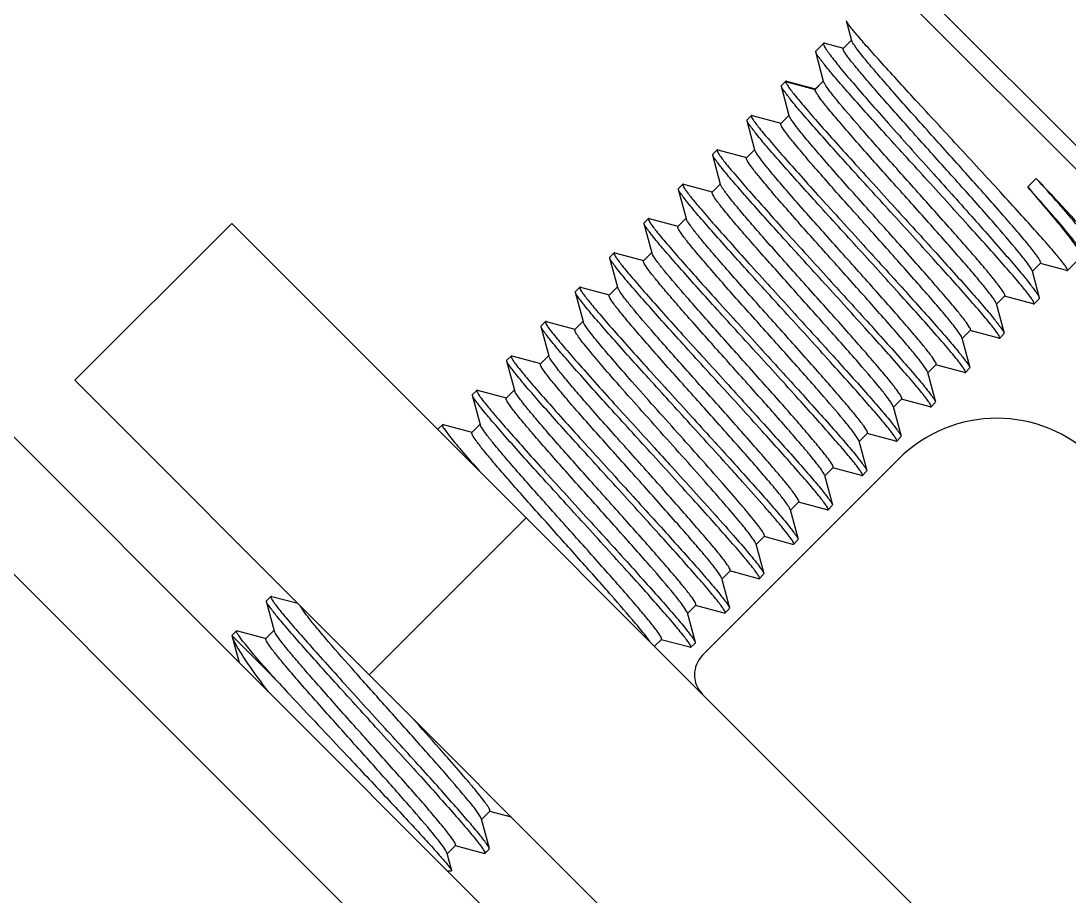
# Model space of a CAD drawing. Extents: x 1247970 to 1725648, y 860327 to 1277876.
# Drawn here: x 1317918.8 to 1318111.1, y 1201511.6 to 1201672.1 of the extents above; entities that cross this region are included whole.
import ezdxf

# ---------------------------------------------------------------- set-up
doc = ezdxf.new("R2010")
doc.units = 0
doc.header["$LTSCALE"] = 1000
doc.header["$MEASUREMENT"] = 0
doc.layers.get('0').update_dxf_attribs({"color": 254})
doc.layers.add('TK', color=4, linetype='Continuous')

# ---------------------------------------------------------------- blocks, each defined once
blk = doc.blocks.new('A$C7BF01818')
at = {"linetype": 'Continuous'}
for p, q in [((-2619.81, 7979.96), (-4076.06, 9436.21)), ((-2632.41, 7967.36), (-4088.66, 9423.61)), ((-2536.62, 8145.13), (-2587.82, 8196.33)), ((-2542.78, 8146.97), (-2585.98, 8190.16)), ((-2592.43, 8179.03), (-2593.4, 8182.65)), ((-2599.03, 8177.11), (-2597.58, 8178.56)), ((-2597.36, 8178.57), (-2597.58, 8178.56)), ((-2597.36, 8178.57), (-2593.97, 8177.67)), ((-2593.99, 8177.62), (-2592.46, 8179.15)), ((-2599.05, 8177.07), (-2599.03, 8177.11)), ((-2599.04, 8176.96), (-2599.05, 8177.07)), ((-2597.59, 8171.54), (-2599.04, 8176.96)), ((-2605.34, 8170.66), (-2605.33, 8170.81)), ((-2603.89, 8165.25), (-2605.34, 8170.66)), ((-2605.33, 8170.81), (-2604.58, 8171.56)), ((-2604.55, 8171.59), (-2604.57, 8171.56)), ((-2604.57, 8171.56), (-2599.17, 8170.11)), ((-2604.4, 8171.61), (-2604.55, 8171.59)), ((-2604.4, 8171.61), (-2599.14, 8170.21)), ((-2599.17, 8170.11), (-2597.6, 8171.69)), ((-2599.17, 8170.11), (-2599.15, 8170.15)), ((-2599.15, 8170.15), (-2597.63, 8171.68)), ((-2611.64, 8164.36), (-2611.63, 8164.51)), ((-2611.63, 8164.51), (-2610.85, 8165.3)), ((-2610.7, 8165.31), (-2610.85, 8165.3)), ((-2610.7, 8165.31), (-2605.44, 8163.91)), ((-2605.45, 8163.85), (-2603.93, 8165.38)), ((-2610.19, 8158.95), (-2611.64, 8164.36)), ((-2617.93, 8158.21), (-2617.14, 8159)), ((-2616.99, 8159.01), (-2617.14, 8159)), ((-2616.99, 8159.01), (-2611.74, 8157.61)), ((-2611.75, 8157.55), (-2610.22, 8159.08)), ((-2617.94, 8158.06), (-2617.93, 8158.21)), ((-2616.49, 8152.65), (-2617.94, 8158.06)), ((-2558.58, 8153.77), (-2560.15, 8152.2)), ((-2624.24, 8151.76), (-2624.23, 8151.91)), ((-2622.79, 8146.35), (-2624.24, 8151.76)), ((-2624.23, 8151.91), (-2623.44, 8152.7)), ((-2623.29, 8152.71), (-2623.44, 8152.7)), ((-2623.29, 8152.71), (-2618.04, 8151.31)), ((-2618.05, 8151.25), (-2616.52, 8152.78)), ((-2616.46, 8152.55), (-2616.49, 8152.65)), ((-2734.99, 8116.74), (-2706.2, 8145.53)), ((-2490.81, 7930.14), (-2706.2, 8145.53)), ((-2630.54, 8145.46), (-2630.53, 8145.61)), ((-2629.09, 8140.05), (-2630.54, 8145.46)), ((-2630.53, 8145.61), (-2629.74, 8146.4)), ((-2629.59, 8146.41), (-2629.74, 8146.4)), ((-2629.59, 8146.41), (-2624.33, 8145.01)), ((-2624.35, 8144.95), (-2622.82, 8146.48)), ((-2636.83, 8139.31), (-2636.04, 8140.1)), ((-2635.89, 8140.11), (-2636.04, 8140.1)), ((-2635.89, 8140.11), (-2630.63, 8138.71)), ((-2630.65, 8138.65), (-2629.12, 8140.18)), ((-2552.85, 8136.9), (-2550.35, 8139.41)), ((-2636.84, 8139.16), (-2636.83, 8139.31)), ((-2635.39, 8133.75), (-2636.84, 8139.16)), ((-2557.78, 8138.25), (-2559.31, 8136.72)), ((-2552.98, 8136.89), (-2557.8, 8138.19)), ((-2559.34, 8136.85), (-2558.03, 8131.9)), ((-2552.98, 8136.89), (-2552.85, 8136.9)), ((-2643.13, 8133.02), (-2642.34, 8133.8)), ((-2642.19, 8133.81), (-2642.34, 8133.8)), ((-2642.19, 8133.81), (-2636.93, 8132.41)), ((-2636.95, 8132.36), (-2635.42, 8133.88)), ((-2643.14, 8132.86), (-2643.13, 8133.02)), ((-2641.68, 8127.45), (-2643.14, 8132.86)), ((-2564.37, 8132.22), (-2565.9, 8130.69)), ((-2559.14, 8130.75), (-2564.39, 8132.16)), ((-2558.99, 8130.77), (-2558.04, 8131.71)), ((-2558.03, 8131.9), (-2558.04, 8131.71)), ((-2565.94, 8130.82), (-2564.49, 8125.4)), ((-2559.14, 8130.75), (-2558.99, 8130.77)), ((-2649.44, 8126.57), (-2649.43, 8126.72)), ((-2647.98, 8121.15), (-2649.44, 8126.57)), ((-2649.43, 8126.72), (-2648.64, 8127.5)), ((-2648.49, 8127.51), (-2648.64, 8127.5)), ((-2648.49, 8127.51), (-2643.23, 8126.11)), ((-2643.25, 8126.06), (-2641.72, 8127.58)), ((-2570.67, 8125.92), (-2572.2, 8124.39)), ((-2572.23, 8124.52), (-2570.79, 8119.1)), ((-2565.44, 8124.46), (-2570.69, 8125.86)), ((-2565.44, 8124.46), (-2565.29, 8124.47)), ((-2565.29, 8124.47), (-2564.5, 8125.25)), ((-2564.49, 8125.4), (-2564.5, 8125.25)), ((-2655.73, 8120.27), (-2655.72, 8120.42)), ((-2654.28, 8114.85), (-2655.73, 8120.27)), ((-2655.72, 8120.42), (-2654.94, 8121.2)), ((-2654.79, 8121.21), (-2654.94, 8121.2)), ((-2654.79, 8121.21), (-2649.53, 8119.81)), ((-2649.55, 8119.76), (-2648.02, 8121.28)), ((-2578.53, 8118.23), (-2577.09, 8112.8)), ((-2576.97, 8119.62), (-2578.5, 8118.1)), ((-2571.74, 8118.16), (-2576.99, 8119.57)), ((-2571.59, 8118.17), (-2570.8, 8118.95)), ((-2570.79, 8119.1), (-2570.8, 8118.95)), ((-2555, 7936.74), (-2734.99, 8116.74)), ((-2571.74, 8118.16), (-2571.59, 8118.17)), ((-2662.02, 8114.12), (-2661.24, 8114.9)), ((-2661.09, 8114.91), (-2661.24, 8114.9)), ((-2661.09, 8114.91), (-2655.83, 8113.52)), ((-2655.84, 8113.46), (-2654.32, 8114.99)), ((-2654.24, 8114.73), (-2654.28, 8114.85)), ((-2662.03, 8113.97), (-2662.02, 8114.12)), ((-2660.58, 8108.56), (-2662.03, 8113.97)), ((-2583.27, 8113.32), (-2584.8, 8111.8)), ((-2578.04, 8111.86), (-2583.29, 8113.27)), ((-2577.89, 8111.87), (-2577.1, 8112.65)), ((-2577.09, 8112.8), (-2577.1, 8112.65)), ((-2584.83, 8111.93), (-2583.39, 8106.51)), ((-2578.04, 8111.86), (-2577.89, 8111.87)), ((-2668.32, 8107.82), (-2667.54, 8108.6)), ((-2667.39, 8108.62), (-2667.54, 8108.6)), ((-2667.39, 8108.62), (-2662.13, 8107.22)), ((-2662.14, 8107.16), (-2660.62, 8108.69)), ((-2668.33, 8107.8), (-2668.32, 8107.82)), ((-2589.57, 8107.02), (-2591.1, 8105.5)), ((-2584.34, 8105.56), (-2589.59, 8106.97)), ((-2591.13, 8105.63), (-2589.69, 8100.21)), ((-2584.34, 8105.56), (-2584.19, 8105.57)), ((-2584.19, 8105.57), (-2583.4, 8106.36)), ((-2583.39, 8106.51), (-2583.4, 8106.36)), ((-2583.81, 8102.33), (-2619.8, 8066.33)), ((-2597.43, 8099.33), (-2595.99, 8093.91)), ((-2595.87, 8100.73), (-2597.4, 8099.2)), ((-2590.64, 8099.26), (-2595.88, 8100.67)), ((-2590.64, 8099.26), (-2590.48, 8099.27)), ((-2590.48, 8099.27), (-2589.7, 8100.06)), ((-2589.69, 8100.21), (-2589.7, 8100.06)), ((-2602.17, 8094.43), (-2603.69, 8092.9)), ((-2596.93, 8092.96), (-2602.18, 8094.37)), ((-2596.78, 8092.97), (-2596, 8093.76)), ((-2595.99, 8093.91), (-2596, 8093.76)), ((-2681, 8062.74), (-2652.21, 8091.54)), ((-2603.73, 8093.03), (-2603.77, 8093.14)), ((-2603.73, 8093.03), (-2602.29, 8087.61)), ((-2596.93, 8092.96), (-2596.78, 8092.97)), ((-2608.47, 8088.13), (-2609.99, 8086.6)), ((-2603.23, 8086.66), (-2608.48, 8088.07)), ((-2603.08, 8086.67), (-2602.3, 8087.46)), ((-2602.29, 8087.61), (-2602.3, 8087.46)), ((-2610.03, 8086.73), (-2608.59, 8081.31)), ((-2603.23, 8086.66), (-2603.08, 8086.67)), ((-2614.77, 8081.83), (-2616.29, 8080.3)), ((-2609.53, 8080.36), (-2614.78, 8081.77)), ((-2616.33, 8080.43), (-2614.88, 8075.01)), ((-2609.53, 8080.36), (-2609.38, 8080.37)), ((-2609.38, 8080.37), (-2608.6, 8081.16)), ((-2608.59, 8081.31), (-2608.6, 8081.16)), ((-2699.83, 8076.17), (-2699.82, 8076.32)), ((-2698.37, 8070.76), (-2699.83, 8076.17)), ((-2699.82, 8076.32), (-2699.03, 8077.11)), ((-2698.88, 8077.12), (-2699.03, 8077.11)), ((-2698.88, 8077.12), (-2694.11, 8075.85)), ((-2622.63, 8074.13), (-2621.18, 8068.71)), ((-2621.06, 8075.53), (-2622.59, 8074)), ((-2615.83, 8074.06), (-2621.08, 8075.47)), ((-2615.83, 8074.06), (-2615.68, 8074.07)), ((-2615.68, 8074.07), (-2614.9, 8074.86)), ((-2614.88, 8075.01), (-2614.9, 8074.86)), ((-2706.12, 8070.03), (-2705.33, 8070.81)), ((-2705.33, 8070.81), (-2705.18, 8070.82)), ((-2705.18, 8070.82), (-2699.92, 8069.42)), ((-2699.94, 8069.37), (-2698.41, 8070.89)), ((-2706.12, 8070.03), (-2706.13, 8069.87)), ((-2698.61, 8062.35), (-2706.13, 8069.87)), ((-2704.8, 8064.95), (-2706.13, 8069.87)), ((-2627.36, 8069.23), (-2628.63, 8067.96)), ((-2622.13, 8067.77), (-2627.38, 8069.17)), ((-2621.98, 8067.78), (-2621.19, 8068.56)), ((-2621.18, 8068.71), (-2621.19, 8068.56)), ((-2622.13, 8067.77), (-2621.98, 8067.78)), ((-2658.86, 8037.74), (-2660.39, 8036.21)), ((-2654.86, 8036.6), (-2658.87, 8037.68)), ((-2660.42, 8036.34), (-2658.98, 8030.92)), ((-2666.72, 8030.04), (-2665.86, 8026.82)), ((-2665.16, 8031.44), (-2666.68, 8029.91)), ((-2659.92, 8029.97), (-2665.17, 8031.38)), ((-2659.77, 8029.98), (-2658.99, 8030.77)), ((-2658.99, 8030.77), (-2658.98, 8030.92)), ((-2666.6, 8026.75), (-2665.9, 8026.75)), ((-2665.86, 8026.82), (-2665.9, 8026.75))]:
    blk.add_line(p, q, dxfattribs=at)
for centre, radius, start, end in [((-2565.81, 8084.33), 25.45, 45, 135), ((-2616.2, 8062.73), 5.09, 135, 225)]:
    blk.add_arc(centre, radius, start, end, dxfattribs=at)
for points, knots in [([(-2573.08, 8159.87), (-2575.63, 8162.62), (-2579.33, 8166.63), (-2584.05, 8171.76), (-2587.07, 8175.09), (-2589.58, 8177.89), (-2591.48, 8180.08), (-2592.66, 8181.49), (-2593.21, 8182.28), (-2593.37, 8182.55), (-2593.4, 8182.65)], [0, 0, 0, 0, 0.368142, 0.535897, 0.684709, 0.809342, 0.905414, 0.969598, 0.989056, 1, 1, 1, 1]), ([(-2597.58, 8178.56), (-2597.64, 8178.5), (-2597.59, 8178.23), (-2597.37, 8177.83), (-2596.97, 8177.18), (-2596.06, 8175.95), (-2594.46, 8173.94), (-2592.03, 8171.07), (-2589.03, 8167.61), (-2585.57, 8163.7), (-2581.79, 8159.48), (-2579.19, 8156.57), (-2577.86, 8155.09)], [0, 0, 0, 0, 0.007287, 0.022596, 0.046895, 0.080168, 0.172563, 0.296519, 0.44737, 0.619385, 0.805971, 1, 1, 1, 1]), ([(-2557.78, 8138.25), (-2557.74, 8138.29), (-2557.78, 8138.52), (-2557.97, 8138.85), (-2558.31, 8139.39), (-2559.07, 8140.43), (-2560.42, 8142.11), (-2562.46, 8144.52), (-2565, 8147.43), (-2567.91, 8150.73), (-2571.1, 8154.29), (-2575.54, 8159.23), (-2579.92, 8164.1), (-2584.07, 8168.76), (-2586.74, 8171.8), (-2588.97, 8174.4), (-2590.69, 8176.46), (-2591.78, 8177.93), (-2592.34, 8178.72), (-2592.43, 8179.03)], [0, 0, 0, 0, 0.003461, 0.010825, 0.022535, 0.038573, 0.083113, 0.142879, 0.21566, 0.298761, 0.389116, 0.483412, 0.670116, 0.755815, 0.832283, 0.896851, 0.947308, 0.981997, 1, 1, 1, 1]), ([(-2579.01, 8153.94), (-2581.51, 8156.68), (-2585.15, 8160.67), (-2589.78, 8165.81), (-2592.76, 8169.14), (-2595.22, 8171.98), (-2597.14, 8174.22), (-2598.32, 8175.8), (-2598.96, 8176.63), (-2599.04, 8176.96)], [0, 0, 0, 0, 0.36438, 0.530796, 0.678891, 0.803581, 0.9006, 0.966696, 1, 1, 1, 1]), ([(-2559.57, 8137.31), (-2559.82, 8137.74), (-2560.58, 8138.77), (-2562.81, 8141.54), (-2566.76, 8146.08), (-2572.39, 8152.41), (-2577.61, 8158.21), (-2581.85, 8162.93), (-2584.83, 8166.27), (-2587.51, 8169.31), (-2589.81, 8171.96), (-2591.66, 8174.16), (-2592.97, 8175.79), (-2593.72, 8176.86), (-2593.99, 8177.37), (-2594.03, 8177.58), (-2593.99, 8177.62)], [0, 0, 0, 0, 0.028348, 0.07231, 0.200737, 0.367922, 0.551326, 0.641466, 0.726551, 0.80379, 0.870677, 0.92508, 0.96531, 0.990227, 0.996843, 1, 1, 1, 1]), ([(-2585.31, 8147.64), (-2587.81, 8150.38), (-2591.45, 8154.37), (-2596.08, 8159.51), (-2599.06, 8162.84), (-2601.52, 8165.68), (-2603.44, 8167.92), (-2604.62, 8169.5), (-2605.25, 8170.33), (-2605.34, 8170.66)], [0, 0, 0, 0, 0.364381, 0.5308, 0.678899, 0.803591, 0.900607, 0.966701, 1, 1, 1, 1]), ([(-2604.57, 8171.56), (-2604.59, 8171.47), (-2604.46, 8171.21), (-2604.2, 8170.77), (-2603.73, 8170.11), (-2602.76, 8168.87), (-2601.1, 8166.88), (-2598.63, 8164.04), (-2595.61, 8160.64), (-2592.16, 8156.82), (-2588.42, 8152.7), (-2585.84, 8149.87), (-2584.53, 8148.42)], [0, 0, 0, 0, 0.00868, 0.025879, 0.051887, 0.086569, 0.180747, 0.305089, 0.45505, 0.625126, 0.809034, 1, 1, 1, 1]), ([(-2597.37, 8171.09), (-2597.4, 8171.13), (-2597.48, 8171.28), (-2597.56, 8171.43), (-2597.59, 8171.54)], [0, 0, 0, 0, 0.313787, 1, 1, 1, 1]), ([(-2564.37, 8132.22), (-2564.33, 8132.26), (-2564.36, 8132.47), (-2564.63, 8132.97), (-2565.36, 8134.02), (-2566.63, 8135.63), (-2568.42, 8137.77), (-2570.65, 8140.36), (-2573.25, 8143.31), (-2576.11, 8146.54), (-2580.18, 8151.09), (-2585.17, 8156.65), (-2590.55, 8162.71), (-2594.3, 8167.04), (-2596.41, 8169.69), (-2597.13, 8170.67), (-2597.37, 8171.09)], [0, 0, 0, 0, 0.003296, 0.010079, 0.03549, 0.076381, 0.131511, 0.19909, 0.276886, 0.362322, 0.452558, 0.635372, 0.801219, 0.928261, 0.971785, 1, 1, 1, 1]), ([(-2565.94, 8130.82), (-2566.02, 8131.13), (-2566.56, 8131.9), (-2567.61, 8133.33), (-2569.26, 8135.32), (-2571.39, 8137.83), (-2573.95, 8140.75), (-2577.9, 8145.2), (-2582.06, 8149.85), (-2586.28, 8154.56), (-2589.31, 8157.96), (-2592.08, 8161.11), (-2594.5, 8163.89), (-2596.47, 8166.23), (-2597.79, 8167.86), (-2598.55, 8168.89), (-2598.91, 8169.44), (-2599.12, 8169.81), (-2599.2, 8170.04), (-2599.17, 8170.11)], [0, 0, 0, 0, 0.018431, 0.053472, 0.104134, 0.168694, 0.244894, 0.330055, 0.515024, 0.608298, 0.697696, 0.780063, 0.852494, 0.912444, 0.95783, 0.974565, 0.987157, 0.995562, 1, 1, 1, 1]), ([(-2610.85, 8165.3), (-2610.89, 8165.25), (-2610.81, 8164.98), (-2610.59, 8164.62), (-2610.16, 8163.98), (-2609.23, 8162.78), (-2607.59, 8160.81), (-2605.13, 8157.97), (-2602.09, 8154.55), (-2598.6, 8150.67), (-2594.79, 8146.48), (-2592.16, 8143.59), (-2590.82, 8142.12)], [0, 0, 0, 0, 0.006599, 0.021626, 0.045784, 0.078991, 0.171388, 0.295465, 0.44652, 0.61879, 0.805664, 1, 1, 1, 1]), ([(-2570.67, 8125.92), (-2570.63, 8125.96), (-2570.67, 8126.18), (-2570.96, 8126.73), (-2571.76, 8127.86), (-2573.14, 8129.58), (-2575.07, 8131.88), (-2577.46, 8134.64), (-2580.23, 8137.79), (-2583.27, 8141.2), (-2587.52, 8145.95), (-2591.74, 8150.65), (-2595.73, 8155.16), (-2598.33, 8158.13), (-2600.5, 8160.67), (-2602.18, 8162.7), (-2603.25, 8164.15), (-2603.81, 8164.94), (-2603.89, 8165.25)], [0, 0, 0, 0, 0.003453, 0.010691, 0.037881, 0.081592, 0.14037, 0.212138, 0.294327, 0.383985, 0.477885, 0.664852, 0.751185, 0.82854, 0.894141, 0.945651, 0.981282, 1, 1, 1, 1]), ([(-2591.61, 8141.34), (-2594.11, 8144.08), (-2597.75, 8148.07), (-2602.38, 8153.21), (-2605.36, 8156.55), (-2607.82, 8159.38), (-2609.73, 8161.62), (-2610.92, 8163.2), (-2611.55, 8164.03), (-2611.64, 8164.36)], [0, 0, 0, 0, 0.364381, 0.530796, 0.678894, 0.80359, 0.900609, 0.966703, 1, 1, 1, 1]), ([(-2572.23, 8124.52), (-2572.32, 8124.84), (-2572.87, 8125.62), (-2573.94, 8127.07), (-2575.62, 8129.1), (-2577.79, 8131.64), (-2580.39, 8134.6), (-2584.39, 8139.12), (-2588.6, 8143.82), (-2592.85, 8148.57), (-2595.89, 8151.98), (-2598.66, 8155.12), (-2601.05, 8157.89), (-2602.99, 8160.19), (-2604.37, 8161.92), (-2605.16, 8163.05), (-2605.46, 8163.59), (-2605.49, 8163.81), (-2605.45, 8163.85)], [0, 0, 0, 0, 0.01868, 0.054278, 0.105764, 0.171349, 0.248695, 0.335028, 0.522011, 0.615926, 0.705601, 0.787809, 0.859594, 0.918387, 0.96211, 0.989307, 0.996546, 1, 1, 1, 1]), ([(-2617.14, 8159), (-2617.19, 8158.95), (-2617.11, 8158.68), (-2616.89, 8158.32), (-2616.46, 8157.69), (-2615.53, 8156.48), (-2613.89, 8154.51), (-2611.43, 8151.67), (-2608.39, 8148.25), (-2604.9, 8144.37), (-2601.09, 8140.18), (-2598.46, 8137.3), (-2597.12, 8135.83)], [0, 0, 0, 0, 0.006599, 0.021626, 0.045783, 0.07899, 0.171389, 0.295471, 0.446525, 0.618791, 0.805663, 1, 1, 1, 1]), ([(-2576.97, 8119.62), (-2576.93, 8119.66), (-2576.97, 8119.89), (-2577.26, 8120.43), (-2578.06, 8121.56), (-2579.44, 8123.28), (-2581.37, 8125.58), (-2583.76, 8128.35), (-2586.53, 8131.49), (-2589.57, 8134.9), (-2593.82, 8139.65), (-2598.03, 8144.35), (-2602.03, 8148.86), (-2604.63, 8151.83), (-2606.8, 8154.37), (-2608.48, 8156.4), (-2609.55, 8157.85), (-2610.11, 8158.64), (-2610.19, 8158.95)], [0, 0, 0, 0, 0.003453, 0.010691, 0.03788, 0.081592, 0.14037, 0.212137, 0.294327, 0.383985, 0.477885, 0.664851, 0.751185, 0.82854, 0.894141, 0.945652, 0.981282, 1, 1, 1, 1]), ([(-2552.85, 8136.9), (-2552.81, 8136.95), (-2552.91, 8137.21), (-2553.13, 8137.56), (-2553.58, 8138.18), (-2554.2, 8138.97), (-2555.02, 8139.96), (-2556.46, 8141.64), (-2558.66, 8144.13), (-2561.73, 8147.53), (-2565.25, 8151.38), (-2569.08, 8155.55), (-2571.73, 8158.41), (-2573.08, 8159.87)], [0, 0, 0, 0, 0.006287, 0.021187, 0.045277, 0.078448, 0.120429, 0.17084, 0.294962, 0.446101, 0.618491, 0.80551, 1, 1, 1, 1]), ([(-2597.91, 8135.04), (-2600.41, 8137.78), (-2604.05, 8141.78), (-2608.68, 8146.91), (-2611.65, 8150.25), (-2614.12, 8153.08), (-2616.03, 8155.32), (-2617.22, 8156.9), (-2617.85, 8157.73), (-2617.94, 8158.06)], [0, 0, 0, 0, 0.364389, 0.530808, 0.678904, 0.803593, 0.90061, 0.966703, 1, 1, 1, 1]), ([(-2578.53, 8118.23), (-2578.62, 8118.54), (-2579.17, 8119.32), (-2580.24, 8120.77), (-2581.92, 8122.8), (-2584.09, 8125.34), (-2586.68, 8128.31), (-2590.68, 8132.82), (-2594.9, 8137.52), (-2599.15, 8142.27), (-2602.19, 8145.68), (-2604.96, 8148.83), (-2607.35, 8151.59), (-2609.29, 8153.89), (-2610.67, 8155.62), (-2611.46, 8156.75), (-2611.76, 8157.29), (-2611.79, 8157.51), (-2611.75, 8157.55)], [0, 0, 0, 0, 0.01868, 0.054279, 0.105765, 0.171349, 0.248696, 0.335028, 0.522011, 0.615926, 0.705601, 0.787809, 0.859594, 0.918386, 0.962109, 0.989307, 0.996546, 1, 1, 1, 1]), ([(-2577.86, 8155.09), (-2575.39, 8152.34), (-2571.79, 8148.34), (-2567.22, 8143.2), (-2564.28, 8139.84), (-2561.83, 8136.99), (-2559.93, 8134.72), (-2558.74, 8133.1), (-2558.12, 8132.24), (-2558.03, 8131.9)], [0, 0, 0, 0, 0.362585, 0.528363, 0.676115, 0.800828, 0.898293, 0.965295, 1, 1, 1, 1]), ([(-2558.99, 8130.77), (-2558.94, 8130.81), (-2559.03, 8131.08), (-2559.24, 8131.45), (-2559.68, 8132.08), (-2560.6, 8133.28), (-2562.24, 8135.25), (-2564.7, 8138.09), (-2567.74, 8141.51), (-2571.24, 8145.39), (-2575.05, 8149.58), (-2577.67, 8152.47), (-2579.01, 8153.94)], [0, 0, 0, 0, 0.006599, 0.021626, 0.045784, 0.078991, 0.171388, 0.295465, 0.446519, 0.61879, 0.805664, 1, 1, 1, 1]), ([(-2547.94, 8141.81), (-2547.92, 8141.84), (-2547.96, 8141.96), (-2548.07, 8142.13), (-2548.27, 8142.42), (-2548.72, 8142.99), (-2549.52, 8143.93), (-2550.74, 8145.31), (-2552.3, 8147.03), (-2554.16, 8149.04), (-2556.28, 8151.33), (-2557.79, 8152.93), (-2558.58, 8153.77)], [0, 0, 0, 0, 0.005738, 0.019134, 0.040805, 0.070779, 0.155209, 0.27106, 0.416301, 0.588313, 0.78408, 1, 1, 1, 1]), ([(-2549.04, 8142.14), (-2548.97, 8142.22), (-2549.19, 8142.66), (-2549.56, 8143.24), (-2550.37, 8144.3), (-2551.45, 8145.63), (-2552.85, 8147.3), (-2555.25, 8150.05), (-2557.2, 8152.24), (-2558.58, 8153.77)], [0, 0, 0, 0, 0.021147, 0.073565, 0.158215, 0.273875, 0.418588, 0.589838, 1, 1, 1, 1]), ([(-2604.21, 8128.74), (-2606.71, 8131.48), (-2610.35, 8135.48), (-2614.98, 8140.61), (-2617.95, 8143.95), (-2620.42, 8146.78), (-2622.33, 8149.02), (-2623.52, 8150.6), (-2624.15, 8151.43), (-2624.24, 8151.76)], [0, 0, 0, 0, 0.364379, 0.530797, 0.678896, 0.80359, 0.900607, 0.966701, 1, 1, 1, 1]), ([(-2623.44, 8152.7), (-2623.49, 8152.65), (-2623.41, 8152.38), (-2623.19, 8152.02), (-2622.76, 8151.39), (-2621.83, 8150.18), (-2620.19, 8148.21), (-2617.73, 8145.37), (-2614.69, 8141.95), (-2611.2, 8138.07), (-2607.39, 8133.88), (-2604.76, 8131), (-2603.42, 8129.53)], [0, 0, 0, 0, 0.006598, 0.021624, 0.045781, 0.078987, 0.171384, 0.29546, 0.44651, 0.618781, 0.80566, 1, 1, 1, 1]), ([(-2585.09, 8112.45), (-2585.35, 8112.87), (-2586.09, 8113.88), (-2588.23, 8116.56), (-2592.01, 8120.91), (-2597.38, 8126.97), (-2602.36, 8132.51), (-2606.4, 8137.04), (-2609.25, 8140.25), (-2611.83, 8143.18), (-2614.04, 8145.74), (-2615.81, 8147.87), (-2617.08, 8149.46), (-2617.8, 8150.51), (-2618.06, 8151.01), (-2618.09, 8151.21), (-2618.05, 8151.25)], [0, 0, 0, 0, 0.029221, 0.073567, 0.201629, 0.367682, 0.550054, 0.639909, 0.724906, 0.802249, 0.869396, 0.924152, 0.964754, 0.989983, 0.99672, 1, 1, 1, 1]), ([(-2583.27, 8113.32), (-2583.23, 8113.36), (-2583.26, 8113.58), (-2583.55, 8114.11), (-2584.33, 8115.22), (-2585.68, 8116.92), (-2587.58, 8119.18), (-2589.93, 8121.89), (-2592.65, 8124.99), (-2595.64, 8128.35), (-2599.85, 8133.05), (-2604.03, 8137.72), (-2608.02, 8142.21), (-2610.63, 8145.19), (-2612.84, 8147.77), (-2614.57, 8149.85), (-2615.73, 8151.38), (-2616.32, 8152.21), (-2616.46, 8152.55)], [0, 0, 0, 0, 0.003411, 0.010523, 0.037228, 0.080172, 0.137959, 0.208589, 0.289589, 0.378106, 0.47102, 0.656885, 0.743278, 0.821187, 0.887872, 0.941003, 0.97876, 1, 1, 1, 1]), ([(-2550.6, 8140.72), (-2550.65, 8140.9), (-2550.92, 8141.33), (-2551.46, 8142.11), (-2552.31, 8143.18), (-2553.94, 8145.16), (-2556.58, 8148.2), (-2558.87, 8150.77), (-2560.15, 8152.2)], [0, 0, 0, 0, 0.036338, 0.100465, 0.191874, 0.309308, 0.615028, 1, 1, 1, 1]), ([(-2560.15, 8152.2), (-2558.85, 8150.68), (-2556.5, 8147.93), (-2553.49, 8144.28), (-2551.59, 8141.84), (-2550.66, 8140.42), (-2550.39, 8139.9), (-2550.33, 8139.68)], [0, 0, 0, 0, 0.376924, 0.679521, 0.890722, 0.958383, 1, 1, 1, 1]), ([(-2565.29, 8124.47), (-2565.24, 8124.51), (-2565.33, 8124.78), (-2565.54, 8125.15), (-2565.98, 8125.78), (-2566.9, 8126.98), (-2568.54, 8128.95), (-2571, 8131.79), (-2574.04, 8135.21), (-2577.54, 8139.09), (-2581.34, 8143.29), (-2583.97, 8146.17), (-2585.31, 8147.64)], [0, 0, 0, 0, 0.006598, 0.021625, 0.04578, 0.078987, 0.171384, 0.295461, 0.446512, 0.618782, 0.805661, 1, 1, 1, 1]), ([(-2584.53, 8148.42), (-2582.03, 8145.68), (-2578.38, 8141.69), (-2573.75, 8136.55), (-2570.78, 8133.21), (-2568.31, 8130.38), (-2566.4, 8128.14), (-2565.21, 8126.56), (-2564.58, 8125.73), (-2564.49, 8125.4)], [0, 0, 0, 0, 0.36446, 0.530907, 0.67902, 0.803709, 0.900704, 0.966759, 1, 1, 1, 1]), ([(-2610.51, 8122.44), (-2613.01, 8125.18), (-2616.65, 8129.18), (-2621.27, 8134.31), (-2624.25, 8137.65), (-2626.72, 8140.49), (-2628.63, 8142.72), (-2629.82, 8144.3), (-2630.45, 8145.13), (-2630.54, 8145.46)], [0, 0, 0, 0, 0.364384, 0.5308, 0.678898, 0.803592, 0.90061, 0.966703, 1, 1, 1, 1]), ([(-2629.74, 8146.4), (-2629.79, 8146.35), (-2629.71, 8146.08), (-2629.49, 8145.72), (-2629.06, 8145.09), (-2628.13, 8143.88), (-2626.49, 8141.91), (-2624.03, 8139.07), (-2620.99, 8135.65), (-2617.49, 8131.77), (-2613.69, 8127.58), (-2611.06, 8124.7), (-2609.72, 8123.23)], [0, 0, 0, 0, 0.006599, 0.021626, 0.045785, 0.078991, 0.171389, 0.295468, 0.446524, 0.618793, 0.805664, 1, 1, 1, 1]), ([(-2589.57, 8107.02), (-2589.53, 8107.07), (-2589.56, 8107.28), (-2589.84, 8107.8), (-2590.6, 8108.89), (-2591.92, 8110.55), (-2593.78, 8112.77), (-2596.09, 8115.43), (-2598.76, 8118.48), (-2601.71, 8121.79), (-2605.86, 8126.44), (-2610.91, 8132.06), (-2615.65, 8137.41), (-2618.86, 8141.14), (-2620.65, 8143.28), (-2621.89, 8144.88), (-2622.53, 8145.77), (-2622.7, 8146.14)], [0, 0, 0, 0, 0.003368, 0.010354, 0.036572, 0.078742, 0.135528, 0.20501, 0.284805, 0.372166, 0.464077, 0.64881, 0.81371, 0.881483, 0.936251, 0.976167, 1, 1, 1, 1]), ([(-2591.3, 8105.99), (-2591.52, 8106.39), (-2592.21, 8107.35), (-2594.27, 8109.95), (-2597.99, 8114.25), (-2603.36, 8120.31), (-2608.37, 8125.9), (-2612.47, 8130.48), (-2615.37, 8133.74), (-2617.99, 8136.72), (-2620.24, 8139.34), (-2622.06, 8141.51), (-2623.35, 8143.13), (-2624.09, 8144.19), (-2624.36, 8144.71), (-2624.39, 8144.91), (-2624.35, 8144.95)], [0, 0, 0, 0, 0.02672, 0.069018, 0.194536, 0.360069, 0.543539, 0.634344, 0.720433, 0.798907, 0.86713, 0.922821, 0.964145, 0.989828, 0.99668, 1, 1, 1, 1]), ([(-2571.59, 8118.17), (-2571.54, 8118.22), (-2571.62, 8118.48), (-2571.84, 8118.85), (-2572.27, 8119.48), (-2573.2, 8120.68), (-2574.84, 8122.66), (-2577.3, 8125.49), (-2580.34, 8128.92), (-2583.84, 8132.79), (-2587.64, 8136.99), (-2590.27, 8139.87), (-2591.61, 8141.34)], [0, 0, 0, 0, 0.006599, 0.021626, 0.045783, 0.078991, 0.17139, 0.295472, 0.446528, 0.618793, 0.805664, 1, 1, 1, 1]), ([(-2590.82, 8142.12), (-2588.32, 8139.38), (-2584.68, 8135.39), (-2580.05, 8130.25), (-2577.07, 8126.91), (-2574.61, 8124.08), (-2572.7, 8121.84), (-2571.51, 8120.26), (-2570.88, 8119.43), (-2570.79, 8119.1)], [0, 0, 0, 0, 0.364466, 0.530913, 0.679023, 0.803712, 0.900708, 0.966761, 1, 1, 1, 1]), ([(-2636.04, 8140.1), (-2636.09, 8140.05), (-2636, 8139.78), (-2635.79, 8139.42), (-2635.36, 8138.79), (-2634.43, 8137.59), (-2632.79, 8135.61), (-2630.33, 8132.77), (-2627.29, 8129.35), (-2623.79, 8125.47), (-2619.99, 8121.28), (-2617.36, 8118.4), (-2616.02, 8116.93)], [0, 0, 0, 0, 0.006599, 0.021626, 0.045782, 0.078989, 0.171387, 0.295468, 0.446521, 0.618788, 0.805663, 1, 1, 1, 1]), ([(-2628.93, 8139.7), (-2628.95, 8139.74), (-2629.01, 8139.85), (-2629.06, 8139.97), (-2629.09, 8140.05)], [0, 0, 0, 0, 0.304527, 1, 1, 1, 1]), ([(-2595.87, 8100.73), (-2595.83, 8100.77), (-2595.86, 8100.97), (-2596.13, 8101.49), (-2596.87, 8102.55), (-2598.17, 8104.18), (-2599.99, 8106.36), (-2602.25, 8108.98), (-2604.88, 8111.97), (-2607.78, 8115.23), (-2611.88, 8119.82), (-2616.9, 8125.41), (-2622.26, 8131.47), (-2625.98, 8135.77), (-2628.03, 8138.36), (-2628.72, 8139.31), (-2628.93, 8139.7)], [0, 0, 0, 0, 0.003326, 0.010193, 0.035938, 0.077359, 0.133176, 0.201544, 0.28017, 0.366406, 0.457339, 0.640956, 0.806417, 0.931592, 0.973615, 1, 1, 1, 1]), ([(-2616.81, 8116.14), (-2619.3, 8118.89), (-2622.95, 8122.88), (-2627.57, 8128.01), (-2630.55, 8131.35), (-2633.02, 8134.19), (-2634.93, 8136.42), (-2636.12, 8138), (-2636.75, 8138.84), (-2636.84, 8139.16)], [0, 0, 0, 0, 0.364389, 0.530808, 0.678905, 0.803593, 0.900609, 0.966702, 1, 1, 1, 1]), ([(-2597.52, 8099.56), (-2597.71, 8099.93), (-2598.35, 8100.83), (-2599.6, 8102.44), (-2601.39, 8104.58), (-2604.61, 8108.32), (-2609.35, 8113.66), (-2614.39, 8119.29), (-2618.54, 8123.92), (-2621.48, 8127.23), (-2624.15, 8130.27), (-2626.45, 8132.93), (-2628.3, 8135.14), (-2629.62, 8136.8), (-2630.38, 8137.88), (-2630.66, 8138.4), (-2630.69, 8138.61), (-2630.65, 8138.65)], [0, 0, 0, 0, 0.024173, 0.064372, 0.119353, 0.187267, 0.352243, 0.536827, 0.628608, 0.715817, 0.795456, 0.864788, 0.921444, 0.963514, 0.989667, 0.996638, 1, 1, 1, 1]), ([(-2597.12, 8135.83), (-2594.62, 8133.08), (-2590.98, 8129.09), (-2586.35, 8123.95), (-2583.37, 8120.62), (-2580.91, 8117.78), (-2579, 8115.54), (-2577.81, 8113.96), (-2577.18, 8113.13), (-2577.09, 8112.8)], [0, 0, 0, 0, 0.364457, 0.530899, 0.679012, 0.803706, 0.900705, 0.966759, 1, 1, 1, 1]), ([(-2559.34, 8136.85), (-2559.35, 8136.88), (-2559.41, 8137.04), (-2559.49, 8137.19), (-2559.57, 8137.31)], [0, 0, 0, 0, 0.186143, 1, 1, 1, 1]), ([(-2642.34, 8133.8), (-2642.39, 8133.75), (-2642.3, 8133.48), (-2642.09, 8133.12), (-2641.65, 8132.49), (-2640.73, 8131.29), (-2639.09, 8129.31), (-2636.63, 8126.48), (-2633.59, 8123.05), (-2630.09, 8119.17), (-2626.29, 8114.98), (-2623.66, 8112.1), (-2622.32, 8110.63)], [0, 0, 0, 0, 0.006598, 0.021624, 0.045781, 0.078987, 0.171383, 0.295458, 0.446509, 0.61878, 0.80566, 1, 1, 1, 1]), ([(-2635.14, 8133.25), (-2635.17, 8133.3), (-2635.27, 8133.46), (-2635.35, 8133.63), (-2635.39, 8133.75)], [0, 0, 0, 0, 0.316982, 1, 1, 1, 1]), ([(-2577.89, 8111.87), (-2577.84, 8111.92), (-2577.92, 8112.18), (-2578.14, 8112.55), (-2578.57, 8113.18), (-2579.5, 8114.38), (-2581.14, 8116.36), (-2583.6, 8119.19), (-2586.64, 8122.62), (-2590.14, 8126.49), (-2593.94, 8130.69), (-2596.57, 8133.57), (-2597.91, 8135.04)], [0, 0, 0, 0, 0.006597, 0.021623, 0.045779, 0.078985, 0.171381, 0.295456, 0.44651, 0.618782, 0.805661, 1, 1, 1, 1]), ([(-2623.1, 8109.84), (-2625.6, 8112.59), (-2629.24, 8116.58), (-2633.87, 8121.71), (-2636.85, 8125.05), (-2639.32, 8127.89), (-2641.23, 8130.13), (-2642.42, 8131.7), (-2643.05, 8132.54), (-2643.14, 8132.86)], [0, 0, 0, 0, 0.364378, 0.530795, 0.678895, 0.803589, 0.900607, 0.966701, 1, 1, 1, 1]), ([(-2603.77, 8093.14), (-2603.91, 8093.48), (-2604.5, 8094.33), (-2605.67, 8095.87), (-2607.41, 8097.95), (-2610.59, 8101.66), (-2615.34, 8107.01), (-2620.41, 8112.67), (-2624.6, 8117.36), (-2627.59, 8120.72), (-2630.31, 8123.81), (-2632.65, 8126.52), (-2634.54, 8128.77), (-2635.89, 8130.46), (-2636.67, 8131.57), (-2636.95, 8132.1), (-2636.99, 8132.31), (-2636.95, 8132.36)], [0, 0, 0, 0, 0.021586, 0.059632, 0.112982, 0.179814, 0.344197, 0.529911, 0.622691, 0.711053, 0.791891, 0.862368, 0.92002, 0.96286, 0.9895, 0.996595, 1, 1, 1, 1]), ([(-2602.17, 8094.43), (-2602.13, 8094.47), (-2602.16, 8094.67), (-2602.42, 8095.18), (-2603.15, 8096.22), (-2604.41, 8097.82), (-2606.19, 8099.95), (-2608.41, 8102.52), (-2610.99, 8105.46), (-2613.84, 8108.67), (-2617.9, 8113.21), (-2622.88, 8118.76), (-2628.25, 8124.82), (-2632.02, 8129.16), (-2634.15, 8131.83), (-2634.89, 8132.83), (-2635.14, 8133.25)], [0, 0, 0, 0, 0.003285, 0.010037, 0.035326, 0.076021, 0.1309, 0.198187, 0.275678, 0.360819, 0.450797, 0.633314, 0.7993, 0.92703, 0.971108, 1, 1, 1, 1]), ([(-2584.19, 8105.57), (-2584.14, 8105.62), (-2584.22, 8105.89), (-2584.44, 8106.25), (-2584.87, 8106.88), (-2585.8, 8108.08), (-2587.44, 8110.06), (-2589.9, 8112.89), (-2592.94, 8116.32), (-2596.43, 8120.2), (-2600.24, 8124.39), (-2602.87, 8127.27), (-2604.21, 8128.74)], [0, 0, 0, 0, 0.006599, 0.021625, 0.045781, 0.078988, 0.171386, 0.295465, 0.446518, 0.618786, 0.805663, 1, 1, 1, 1]), ([(-2603.42, 8129.53), (-2600.92, 8126.78), (-2597.28, 8122.79), (-2592.65, 8117.66), (-2589.67, 8114.32), (-2587.21, 8111.48), (-2585.29, 8109.24), (-2584.11, 8107.66), (-2583.48, 8106.83), (-2583.39, 8106.51)], [0, 0, 0, 0, 0.364462, 0.53091, 0.679022, 0.803711, 0.900705, 0.966759, 1, 1, 1, 1]), ([(-2629.4, 8103.55), (-2631.9, 8106.29), (-2635.54, 8110.28), (-2640.17, 8115.41), (-2643.15, 8118.75), (-2645.62, 8121.59), (-2647.53, 8123.83), (-2648.72, 8125.41), (-2649.35, 8126.24), (-2649.44, 8126.57)], [0, 0, 0, 0, 0.364386, 0.530805, 0.678901, 0.803594, 0.900611, 0.966704, 1, 1, 1, 1]), ([(-2648.64, 8127.5), (-2648.69, 8127.45), (-2648.6, 8127.19), (-2648.39, 8126.82), (-2647.95, 8126.19), (-2647.03, 8124.99), (-2645.39, 8123.01), (-2642.93, 8120.18), (-2639.88, 8116.75), (-2636.39, 8112.88), (-2632.58, 8108.68), (-2629.96, 8105.8), (-2628.62, 8104.33)], [0, 0, 0, 0, 0.006599, 0.021626, 0.045784, 0.078991, 0.171389, 0.29547, 0.446525, 0.618793, 0.805664, 1, 1, 1, 1]), ([(-2617.79, 8096.36), (-2619.16, 8097.92), (-2622.02, 8101.14), (-2626.4, 8106.03), (-2630.79, 8110.93), (-2634.87, 8115.53), (-2637.94, 8119.04), (-2640.01, 8121.47), (-2641.22, 8122.95), (-2642.15, 8124.12), (-2642.83, 8125.06), (-2643.15, 8125.59), (-2643.31, 8125.99), (-2643.25, 8126.06)], [0, 0, 0, 0, 0.158726, 0.329961, 0.501874, 0.662563, 0.800917, 0.858659, 0.907407, 0.946342, 0.974839, 0.992548, 1, 1, 1, 1]), ([(-2616.22, 8097.94), (-2618.93, 8101.02), (-2623.1, 8105.68), (-2628.63, 8111.86), (-2632.61, 8116.33), (-2636.08, 8120.28), (-2638.54, 8123.16), (-2640.07, 8125.05), (-2640.87, 8126.09), (-2641.39, 8126.85), (-2641.64, 8127.28), (-2641.68, 8127.45)], [0, 0, 0, 0, 0.315652, 0.481067, 0.637651, 0.775532, 0.886036, 0.92879, 0.962295, 0.98609, 1, 1, 1, 1]), ([(-2590.48, 8099.27), (-2590.44, 8099.32), (-2590.52, 8099.59), (-2590.74, 8099.95), (-2591.17, 8100.58), (-2592.1, 8101.79), (-2593.74, 8103.76), (-2596.2, 8106.6), (-2599.24, 8110.02), (-2602.73, 8113.9), (-2606.54, 8118.09), (-2609.17, 8120.97), (-2610.51, 8122.44)], [0, 0, 0, 0, 0.006599, 0.021626, 0.045784, 0.078991, 0.171389, 0.29547, 0.446525, 0.618793, 0.805664, 1, 1, 1, 1]), ([(-2609.72, 8123.23), (-2607.22, 8120.48), (-2603.58, 8116.49), (-2598.95, 8111.36), (-2595.97, 8108.02), (-2593.5, 8105.18), (-2591.59, 8102.94), (-2590.41, 8101.36), (-2589.78, 8100.53), (-2589.69, 8100.21)], [0, 0, 0, 0, 0.364464, 0.53091, 0.679021, 0.803712, 0.900709, 0.966761, 1, 1, 1, 1]), ([(-2635.7, 8097.25), (-2638.2, 8099.99), (-2641.84, 8103.98), (-2646.47, 8109.11), (-2649.45, 8112.45), (-2651.92, 8115.29), (-2653.83, 8117.53), (-2655.02, 8119.11), (-2655.65, 8119.94), (-2655.73, 8120.27)], [0, 0, 0, 0, 0.364384, 0.530804, 0.678902, 0.803592, 0.900607, 0.966702, 1, 1, 1, 1]), ([(-2654.94, 8121.2), (-2654.99, 8121.16), (-2654.9, 8120.89), (-2654.68, 8120.52), (-2654.25, 8119.89), (-2653.33, 8118.69), (-2651.69, 8116.71), (-2649.23, 8113.88), (-2646.18, 8110.45), (-2642.69, 8106.58), (-2638.88, 8102.38), (-2636.26, 8099.5), (-2634.92, 8098.03)], [0, 0, 0, 0, 0.006599, 0.021625, 0.045781, 0.078988, 0.171385, 0.295464, 0.446516, 0.618785, 0.805662, 1, 1, 1, 1]), ([(-2614.77, 8081.83), (-2614.72, 8081.87), (-2614.76, 8082.09), (-2615.05, 8082.63), (-2615.85, 8083.76), (-2617.23, 8085.49), (-2619.16, 8087.79), (-2621.56, 8090.55), (-2624.33, 8093.7), (-2627.36, 8097.11), (-2631.61, 8101.86), (-2635.83, 8106.56), (-2639.83, 8111.07), (-2642.43, 8114.04), (-2644.59, 8116.58), (-2646.28, 8118.61), (-2647.34, 8120.06), (-2647.9, 8120.84), (-2647.98, 8121.15)], [0, 0, 0, 0, 0.003454, 0.01069, 0.03788, 0.081592, 0.14037, 0.212137, 0.294327, 0.383985, 0.477885, 0.664852, 0.751185, 0.82854, 0.894141, 0.945652, 0.981282, 1, 1, 1, 1]), ([(-2616.33, 8080.43), (-2616.41, 8080.74), (-2616.96, 8081.53), (-2618.03, 8082.98), (-2619.71, 8085), (-2621.88, 8087.54), (-2624.48, 8090.51), (-2628.48, 8095.02), (-2632.69, 8099.73), (-2636.94, 8104.47), (-2639.98, 8107.89), (-2642.75, 8111.03), (-2645.15, 8113.79), (-2647.08, 8116.1), (-2648.46, 8117.82), (-2649.26, 8118.95), (-2649.55, 8119.49), (-2649.59, 8119.72), (-2649.55, 8119.76)], [0, 0, 0, 0, 0.01868, 0.054279, 0.105765, 0.171349, 0.248696, 0.335028, 0.522011, 0.615926, 0.705601, 0.787808, 0.859593, 0.918386, 0.962109, 0.989307, 0.996546, 1, 1, 1, 1]), ([(-2616.02, 8116.93), (-2613.52, 8114.19), (-2609.88, 8110.19), (-2605.25, 8105.06), (-2602.27, 8101.72), (-2599.8, 8098.88), (-2597.89, 8096.64), (-2596.71, 8095.07), (-2596.07, 8094.23), (-2595.99, 8093.91)], [0, 0, 0, 0, 0.364457, 0.530901, 0.679015, 0.803708, 0.900705, 0.966759, 1, 1, 1, 1]), ([(-2661.24, 8114.9), (-2661.29, 8114.86), (-2661.2, 8114.59), (-2660.98, 8114.22), (-2660.55, 8113.59), (-2659.62, 8112.39), (-2657.99, 8110.42), (-2655.52, 8107.58), (-2652.48, 8104.16), (-2648.99, 8100.28), (-2645.18, 8096.09), (-2642.56, 8093.2), (-2641.22, 8091.73)], [0, 0, 0, 0, 0.006599, 0.021625, 0.045782, 0.078989, 0.171386, 0.295462, 0.446515, 0.618786, 0.805663, 1, 1, 1, 1]), ([(-2621.06, 8075.53), (-2621.02, 8075.57), (-2621.06, 8075.79), (-2621.34, 8076.32), (-2622.11, 8077.42), (-2623.46, 8079.1), (-2625.34, 8081.35), (-2627.68, 8084.06), (-2630.39, 8087.14), (-2633.37, 8090.49), (-2637.57, 8095.17), (-2642.63, 8100.82), (-2647.38, 8106.18), (-2650.56, 8109.88), (-2652.31, 8111.98), (-2653.49, 8113.53), (-2654.09, 8114.38), (-2654.24, 8114.73)], [0, 0, 0, 0, 0.003399, 0.010476, 0.037047, 0.079778, 0.13729, 0.207604, 0.288273, 0.376472, 0.469111, 0.654667, 0.819135, 0.88612, 0.939701, 0.978051, 1, 1, 1, 1]), ([(-2596.78, 8092.97), (-2596.74, 8093.02), (-2596.82, 8093.29), (-2597.04, 8093.65), (-2597.47, 8094.28), (-2598.4, 8095.49), (-2600.04, 8097.46), (-2602.5, 8100.3), (-2605.54, 8103.72), (-2609.03, 8107.6), (-2612.84, 8111.79), (-2615.47, 8114.67), (-2616.81, 8116.14)], [0, 0, 0, 0, 0.006598, 0.021624, 0.045781, 0.078987, 0.171383, 0.295458, 0.446509, 0.618781, 0.80566, 1, 1, 1, 1]), ([(-2642, 8090.95), (-2644.5, 8093.69), (-2648.14, 8097.68), (-2652.77, 8102.82), (-2655.75, 8106.15), (-2658.21, 8108.99), (-2660.13, 8111.23), (-2661.31, 8112.81), (-2661.95, 8113.64), (-2662.03, 8113.97)], [0, 0, 0, 0, 0.364379, 0.530793, 0.678892, 0.803588, 0.900607, 0.966702, 1, 1, 1, 1]), ([(-2622.86, 8074.61), (-2623.1, 8075.03), (-2623.84, 8076.02), (-2625.96, 8078.68), (-2629.71, 8083.02), (-2635.09, 8089.08), (-2640.07, 8094.63), (-2644.14, 8099.18), (-2647, 8102.4), (-2649.58, 8105.34), (-2651.81, 8107.92), (-2653.59, 8110.06), (-2654.86, 8111.66), (-2655.59, 8112.71), (-2655.85, 8113.21), (-2655.88, 8113.42), (-2655.84, 8113.46)], [0, 0, 0, 0, 0.028545, 0.072339, 0.199717, 0.365632, 0.548301, 0.638412, 0.723703, 0.80135, 0.868787, 0.923795, 0.96459, 0.989941, 0.996709, 1, 1, 1, 1]), ([(-2584.83, 8111.93), (-2584.84, 8111.96), (-2584.91, 8112.14), (-2585.01, 8112.31), (-2585.09, 8112.45)], [0, 0, 0, 0, 0.182637, 1, 1, 1, 1]), ([(-2622.32, 8110.63), (-2619.82, 8107.89), (-2616.18, 8103.89), (-2611.55, 8098.76), (-2608.57, 8095.42), (-2606.1, 8092.58), (-2604.19, 8090.35), (-2603, 8088.77), (-2602.37, 8087.94), (-2602.29, 8087.61)], [0, 0, 0, 0, 0.364467, 0.530914, 0.679025, 0.803711, 0.900706, 0.96676, 1, 1, 1, 1]), ([(-2667.54, 8108.6), (-2667.59, 8108.55), (-2667.47, 8108.23), (-2667.21, 8107.8), (-2666.67, 8107.05), (-2665.92, 8106.1), (-2664.93, 8104.9), (-2663.22, 8102.88), (-2661.81, 8101.28), (-2660.81, 8100.14)], [0, 0, 0, 0, 0.021666, 0.072748, 0.15515, 0.268368, 0.411224, 0.582145, 1, 1, 1, 1]), ([(-2612.48, 8098.13), (-2613.31, 8099.05), (-2616.83, 8102.96), (-2620.38, 8106.86), (-2623.1, 8109.84)], [0, 0, 0, 0, 0.233463, 1, 1, 1, 1]), ([(-2629.48, 8068.81), (-2630.29, 8069.98), (-2632.64, 8072.8), (-2636.87, 8077.71), (-2642.26, 8083.74), (-2647.14, 8089.19), (-2651.06, 8093.58), (-2653.79, 8096.66), (-2656.25, 8099.46), (-2658.35, 8101.91), (-2660.03, 8103.94), (-2661.23, 8105.46), (-2661.91, 8106.45), (-2662.16, 8106.93), (-2662.18, 8107.12), (-2662.14, 8107.16)], [0, 0, 0, 0, 0.084185, 0.218091, 0.385276, 0.565061, 0.652706, 0.735182, 0.809919, 0.874592, 0.927202, 0.966148, 0.990336, 0.996808, 1, 1, 1, 1]), ([(-2627.36, 8069.23), (-2627.32, 8069.27), (-2627.36, 8069.48), (-2627.63, 8070), (-2628.39, 8071.09), (-2629.7, 8072.74), (-2631.55, 8074.94), (-2633.84, 8077.6), (-2636.51, 8080.63), (-2639.44, 8083.93), (-2643.58, 8088.56), (-2648.62, 8094.18), (-2653.36, 8099.52), (-2656.58, 8103.25), (-2658.38, 8105.4), (-2659.64, 8107.02), (-2660.29, 8107.93), (-2660.48, 8108.31)], [0, 0, 0, 0, 0.003356, 0.01031, 0.036397, 0.078361, 0.13488, 0.204056, 0.283529, 0.37058, 0.462223, 0.64665, 0.811707, 0.879769, 0.934974, 0.975469, 1, 1, 1, 1]), ([(-2591.13, 8105.63), (-2591.14, 8105.65), (-2591.18, 8105.78), (-2591.24, 8105.9), (-2591.3, 8105.99)], [0, 0, 0, 0, 0.194567, 1, 1, 1, 1]), ([(-2609.38, 8080.37), (-2609.33, 8080.42), (-2609.42, 8080.69), (-2609.64, 8081.05), (-2610.07, 8081.68), (-2611, 8082.89), (-2612.63, 8084.86), (-2615.09, 8087.7), (-2618.14, 8091.12), (-2621.63, 8095), (-2625.44, 8099.19), (-2628.06, 8102.08), (-2629.4, 8103.55)], [0, 0, 0, 0, 0.006599, 0.021626, 0.045785, 0.078992, 0.171389, 0.295468, 0.446523, 0.618793, 0.805664, 1, 1, 1, 1]), ([(-2628.62, 8104.33), (-2627.69, 8103.31), (-2624.14, 8099.42), (-2620.6, 8095.52), (-2618, 8092.62)], [0, 0, 0, 0, 0.261902, 1, 1, 1, 1]), ([(-2615.68, 8074.07), (-2615.63, 8074.12), (-2615.72, 8074.39), (-2615.94, 8074.75), (-2616.37, 8075.39), (-2617.29, 8076.59), (-2618.93, 8078.56), (-2621.39, 8081.4), (-2624.44, 8084.82), (-2627.93, 8088.7), (-2631.74, 8092.89), (-2634.36, 8095.78), (-2635.7, 8097.25)], [0, 0, 0, 0, 0.006598, 0.021624, 0.045781, 0.078987, 0.171384, 0.295459, 0.44651, 0.618781, 0.80566, 1, 1, 1, 1]), ([(-2634.92, 8098.03), (-2632.42, 8095.29), (-2628.78, 8091.29), (-2624.15, 8086.16), (-2621.17, 8082.82), (-2618.7, 8079.98), (-2616.79, 8077.75), (-2615.6, 8076.17), (-2614.97, 8075.34), (-2614.88, 8075.01)], [0, 0, 0, 0, 0.364457, 0.530904, 0.679017, 0.803709, 0.900704, 0.966759, 1, 1, 1, 1]), ([(-2608.47, 8088.13), (-2608.4, 8088.19), (-2608.55, 8088.57), (-2608.86, 8089.08), (-2609.49, 8089.97), (-2610.37, 8091.08), (-2611.51, 8092.48), (-2613.48, 8094.8), (-2615.08, 8096.64), (-2616.22, 8097.94)], [0, 0, 0, 0, 0.022218, 0.074532, 0.158649, 0.273649, 0.417805, 0.588812, 1, 1, 1, 1]), ([(-2603.08, 8086.67), (-2603.01, 8086.75), (-2603.23, 8087.18), (-2603.59, 8087.75), (-2604.38, 8088.78), (-2605.44, 8090.09), (-2606.83, 8091.73), (-2609.19, 8094.45), (-2611.12, 8096.61), (-2612.48, 8098.13)], [0, 0, 0, 0, 0.020875, 0.072778, 0.156805, 0.27192, 0.416355, 0.587757, 1, 1, 1, 1]), ([(-2610.03, 8086.73), (-2610.07, 8086.89), (-2610.29, 8087.27), (-2611.01, 8088.35), (-2612.51, 8090.22), (-2614.89, 8093.04), (-2616.75, 8095.18), (-2617.79, 8096.36)], [0, 0, 0, 0, 0.039274, 0.105078, 0.314338, 0.617974, 1, 1, 1, 1]), ([(-2641.22, 8091.73), (-2638.72, 8088.99), (-2635.07, 8085), (-2630.45, 8079.86), (-2627.47, 8076.52), (-2625, 8073.69), (-2623.09, 8071.45), (-2621.9, 8069.87), (-2621.27, 8069.04), (-2621.18, 8068.71)], [0, 0, 0, 0, 0.364467, 0.530914, 0.679024, 0.803711, 0.900707, 0.96676, 1, 1, 1, 1]), ([(-2618, 8092.62), (-2616.73, 8091.21), (-2614.47, 8088.67), (-2611.86, 8085.66), (-2610.25, 8083.72), (-2609.42, 8082.67), (-2608.89, 8081.9), (-2608.63, 8081.48), (-2608.59, 8081.31)], [0, 0, 0, 0, 0.386955, 0.692705, 0.809684, 0.900509, 0.964067, 1, 1, 1, 1]), ([(-2621.98, 8067.78), (-2621.93, 8067.82), (-2622.02, 8068.09), (-2622.23, 8068.46), (-2622.67, 8069.09), (-2623.59, 8070.29), (-2625.23, 8072.26), (-2627.69, 8075.1), (-2630.73, 8078.52), (-2634.23, 8082.4), (-2638.04, 8086.59), (-2640.66, 8089.48), (-2642, 8090.95)], [0, 0, 0, 0, 0.006599, 0.021626, 0.045783, 0.07899, 0.171389, 0.295471, 0.446525, 0.61879, 0.805663, 1, 1, 1, 1]), ([(-2679.8, 8053.15), (-2682.29, 8055.9), (-2685.94, 8059.89), (-2690.56, 8065.02), (-2693.54, 8068.36), (-2696.01, 8071.2), (-2697.92, 8073.43), (-2699.11, 8075.01), (-2699.74, 8075.85), (-2699.83, 8076.17)], [0, 0, 0, 0, 0.364385, 0.530801, 0.678898, 0.803593, 0.900611, 0.966703, 1, 1, 1, 1]), ([(-2699.03, 8077.11), (-2699.08, 8077.06), (-2698.99, 8076.79), (-2698.78, 8076.43), (-2698.35, 8075.8), (-2697.42, 8074.6), (-2695.78, 8072.62), (-2693.32, 8069.79), (-2690.28, 8066.36), (-2686.78, 8062.48), (-2682.98, 8058.29), (-2680.35, 8055.41), (-2679.01, 8053.94)], [0, 0, 0, 0, 0.006599, 0.021626, 0.045784, 0.078991, 0.171389, 0.295469, 0.446524, 0.618793, 0.805664, 1, 1, 1, 1]), ([(-2660.69, 8036.88), (-2661.3, 8037.88), (-2663.34, 8040.35), (-2667.1, 8044.78), (-2672.15, 8050.45), (-2677.78, 8056.74), (-2683.32, 8062.94), (-2687.55, 8067.73), (-2690.35, 8071.02), (-2691.88, 8072.87), (-2692.93, 8074.25), (-2693.46, 8075.02), (-2693.6, 8075.34)], [0, 0, 0, 0, 0.069491, 0.189091, 0.344864, 0.518441, 0.689316, 0.837304, 0.897101, 0.944984, 0.979576, 1, 1, 1, 1]), ([(-2622.63, 8074.13), (-2622.63, 8074.16), (-2622.69, 8074.33), (-2622.78, 8074.49), (-2622.86, 8074.61)], [0, 0, 0, 0, 0.185678, 1, 1, 1, 1]), ([(-2698.61, 8062.35), (-2699.61, 8063.48), (-2701.01, 8065.09), (-2702.73, 8067.1), (-2703.71, 8068.3), (-2704.46, 8069.26), (-2705, 8070.01), (-2705.26, 8070.44), (-2705.39, 8070.76), (-2705.33, 8070.81)], [0, 0, 0, 0, 0.417873, 0.588778, 0.731623, 0.84485, 0.927253, 0.978335, 1, 1, 1, 1]), ([(-2665.16, 8031.44), (-2665.12, 8031.48), (-2665.15, 8031.7), (-2665.45, 8032.24), (-2666.24, 8033.37), (-2667.62, 8035.1), (-2669.55, 8037.4), (-2671.95, 8040.16), (-2674.72, 8043.3), (-2677.76, 8046.72), (-2682.01, 8051.46), (-2686.22, 8056.17), (-2690.22, 8060.68), (-2692.82, 8063.64), (-2694.98, 8066.19), (-2696.67, 8068.21), (-2697.74, 8069.67), (-2698.29, 8070.45), (-2698.37, 8070.76)], [0, 0, 0, 0, 0.003453, 0.010691, 0.037881, 0.081592, 0.14037, 0.212138, 0.294327, 0.383985, 0.477885, 0.664851, 0.751185, 0.82854, 0.894141, 0.945652, 0.981282, 1, 1, 1, 1]), ([(-2699.53, 8059.68), (-2700.4, 8060.83), (-2701.95, 8062.94), (-2703.95, 8065.81), (-2705.32, 8068.03), (-2705.98, 8069.33), (-2706.13, 8069.87)], [0, 0, 0, 0, 0.35475, 0.644699, 0.861172, 1, 1, 1, 1]), ([(-2666.97, 8030.55), (-2667.22, 8030.97), (-2667.96, 8031.98), (-2670.1, 8034.64), (-2673.87, 8038.99), (-2679.24, 8045.05), (-2684.22, 8050.6), (-2688.27, 8055.13), (-2691.12, 8058.34), (-2693.7, 8061.28), (-2695.92, 8063.85), (-2697.69, 8065.98), (-2698.96, 8067.57), (-2699.68, 8068.62), (-2699.95, 8069.12), (-2699.98, 8069.33), (-2699.94, 8069.37)], [0, 0, 0, 0, 0.029015, 0.073193, 0.201046, 0.367057, 0.54952, 0.639452, 0.72454, 0.801975, 0.869211, 0.924044, 0.964704, 0.989971, 0.996717, 1, 1, 1, 1]), ([(-2698.61, 8062.35), (-2697.6, 8061.27), (-2693.1, 8056.44), (-2688.56, 8051.63), (-2685.05, 8047.9)], [0, 0, 0, 0, 0.223731, 1, 1, 1, 1]), ([(-2666.65, 8047.6), (-2667.15, 8048.16), (-2669.27, 8050.56), (-2671.4, 8052.95), (-2673.03, 8054.78)], [0, 0, 0, 0, 0.235512, 1, 1, 1, 1]), ([(-2679.8, 8053.15), (-2678.46, 8051.68), (-2675.83, 8048.8), (-2672.02, 8044.61), (-2668.53, 8040.73), (-2665.49, 8037.31), (-2663.03, 8034.47), (-2661.39, 8032.5), (-2660.46, 8031.29), (-2660.03, 8030.66), (-2659.81, 8030.3), (-2659.73, 8030.03), (-2659.77, 8029.98)], [0, 0, 0, 0, 0.194338, 0.381212, 0.553481, 0.704536, 0.828613, 0.92101, 0.954219, 0.978374, 0.993402, 1, 1, 1, 1]), ([(-2658.98, 8030.92), (-2659.06, 8031.24), (-2659.7, 8032.08), (-2660.88, 8033.65), (-2662.79, 8035.89), (-2665.26, 8038.73), (-2668.24, 8042.07), (-2672.87, 8047.2), (-2676.51, 8051.2), (-2679.01, 8053.94)], [0, 0, 0, 0, 0.033241, 0.099295, 0.196291, 0.32098, 0.469094, 0.635539, 1, 1, 1, 1]), ([(-2685.05, 8047.9), (-2682.64, 8045.34), (-2679.13, 8041.61), (-2674.67, 8036.83), (-2671.82, 8033.75), (-2669.45, 8031.16), (-2667.67, 8029.14), (-2666.56, 8027.86), (-2666.04, 8027.15), (-2665.89, 8026.92), (-2665.86, 8026.82)], [0, 0, 0, 0, 0.37043, 0.538559, 0.687482, 0.812003, 0.90768, 0.97105, 0.98988, 1, 1, 1, 1]), ([(-2658.86, 8037.74), (-2658.79, 8037.8), (-2658.94, 8038.18), (-2659.25, 8038.69), (-2659.89, 8039.58), (-2660.77, 8040.71), (-2661.92, 8042.11), (-2663.9, 8044.45), (-2665.51, 8046.3), (-2666.65, 8047.6)], [0, 0, 0, 0, 0.022206, 0.074532, 0.158683, 0.27372, 0.417905, 0.588944, 1, 1, 1, 1]), ([(-2660.42, 8036.34), (-2660.43, 8036.37), (-2660.5, 8036.56), (-2660.6, 8036.74), (-2660.69, 8036.88)], [0, 0, 0, 0, 0.181527, 1, 1, 1, 1]), ([(-2666.72, 8030.04), (-2666.73, 8030.07), (-2666.79, 8030.25), (-2666.89, 8030.42), (-2666.97, 8030.55)], [0, 0, 0, 0, 0.183551, 1, 1, 1, 1]), ([(-2659.77, 8029.98), (-2659.79, 8029.97), (-2659.84, 8029.95), (-2659.89, 8029.96), (-2659.92, 8029.97)], [0, 0, 0, 0, 0.398964, 1, 1, 1, 1])]:
    blk.add_open_spline(points, degree=3, knots=knots, dxfattribs=at)
for points in [[(-2622.7, 8146.14), (-2622.74, 8146.21), (-2622.77, 8146.28), (-2622.79, 8146.35)], [(-2660.48, 8108.31), (-2660.52, 8108.39), (-2660.56, 8108.47), (-2660.58, 8108.56)], [(-2597.43, 8099.33), (-2597.45, 8099.41), (-2597.49, 8099.48), (-2597.52, 8099.56)]]:
    blk.add_open_spline(points, degree=3, dxfattribs=at)

msp = doc.modelspace()

# ---------------------------------------------------------------- block references
at = {"layer": 'TK'}
msp.add_blockref('A$C7BF01818', (1320663.7, 1193489.49), dxfattribs=at)

doc.saveas('drawing.dxf')
